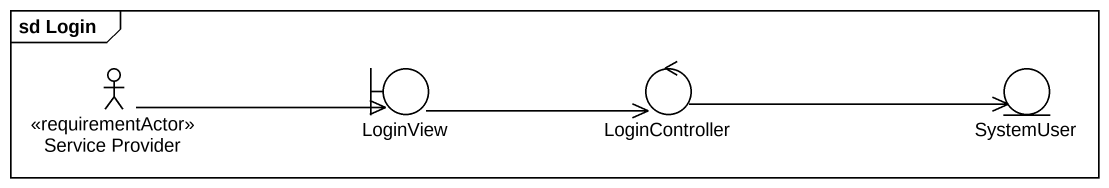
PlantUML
@startuml
mainframe sd Login
actor "Service Provider" as Service_Provider <<requirementActor>>
boundary LoginView
control LoginController
entity SystemUser
Service_Provider -right-> LoginView
LoginView -right-> LoginController
LoginController -right-> SystemUser
@enduml
